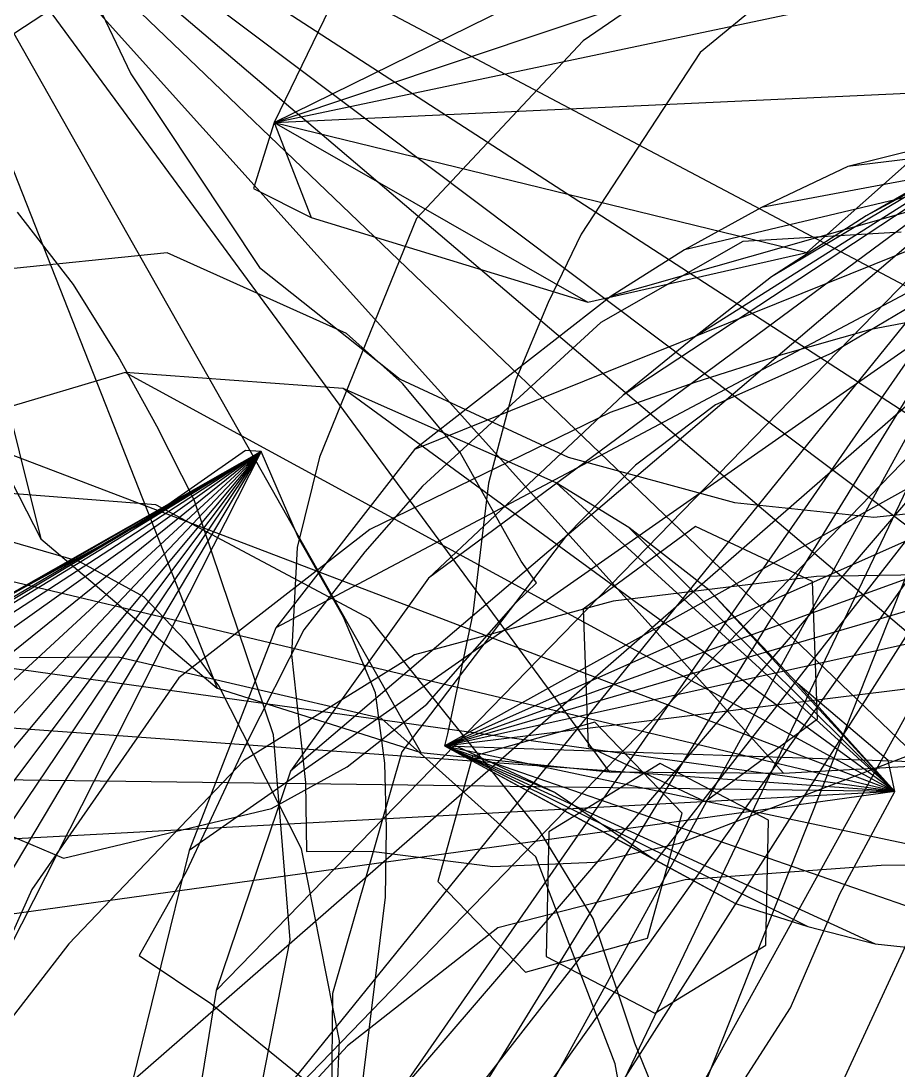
# Model space of a CAD drawing. Extents: x -23.2 to 18.8, y -18.4 to 11.3.
# Drawn here: x -4.2859 to -4.242, y -0.669 to -0.6165 of the extents above; entities that cross this region are included whole.
import ezdxf

# ---------------------------------------------------------------- set-up
doc = ezdxf.new("R2010")
doc.units = 0
doc.layers.add('FURNISHINGELEMENT', color=8, linetype='Continuous')

msp = doc.modelspace()

# ---------------------------------------------------------------- linework, layer by layer
at = {"layer": 'FURNISHINGELEMENT'}
for p, q in [((-4.273257, -0.62162, 3.967186), (-4.229777, -0.600184, 3.931523)), ((-4.295187, -0.601482, 4.443331), (-4.219247, -0.641643, 4.350145)), ((-4.295187, -0.601482, 4.443331), (-4.224517, -0.647224, 4.353669)), ((-4.295187, -0.601482, 4.443331), (-4.229547, -0.65083, 4.357976)), ((-4.295187, -0.601482, 4.443331), (-4.234807, -0.652871, 4.363183)), ((-4.295187, -0.601482, 4.443331), (-4.240667, -0.653759, 4.369305)), ((-4.295187, -0.601482, 4.443331), (-4.247767, -0.654146, 4.376538)), ((-4.295187, -0.601482, 4.443331), (-4.256487, -0.65408, 4.385365)), ((-4.295187, -0.601482, 4.443331), (-4.265907, -0.653111, 4.394829)), ((-4.295187, -0.601482, 4.443331), (-4.276107, -0.649896, 4.405283)), ((-4.295187, -0.601482, 4.443331), (-4.284917, -0.642436, 4.416771)), ((-4.286247, -0.606929, 4.375803), (-4.280417, -0.619189, 4.369565)), ((-4.273257, -0.62162, 3.967186), (-4.229587, -0.606993, 3.934469)), ((-4.266537, -0.607764, 3.958512), (-4.273257, -0.62162, 3.967186)), ((-4.266537, -0.607764, 3.958512), (-4.273257, -0.62162, 3.967186)), ((-4.266537, -0.607764, 3.958512), (-4.273257, -0.62162, 3.967186)), ((-4.266537, -0.607764, 3.958512), (-4.273257, -0.62162, 3.967186)), ((-4.266537, -0.607764, 3.958512), (-4.273257, -0.62162, 3.967186)), ((-4.266537, -0.607764, 3.958512), (-4.273257, -0.62162, 3.967186)), ((-4.266537, -0.607764, 3.958512), (-4.273257, -0.62162, 3.967186)), ((-4.266537, -0.607764, 3.958512), (-4.273257, -0.62162, 3.967186)), ((-4.248747, -0.611323, 4.029283), (-4.257797, -0.617534, 4.03555)), ((-4.244227, -0.611785, 3.97659), (-4.251947, -0.618112, 3.987302)), ((-4.244227, -0.611785, 3.97659), (-4.251947, -0.618112, 3.987302)), ((-4.244227, -0.611785, 3.97659), (-4.251947, -0.618112, 3.987302)), ((-4.244227, -0.611785, 3.97659), (-4.251947, -0.618112, 3.987302)), ((-4.244227, -0.611785, 3.97659), (-4.251947, -0.618112, 3.987302)), ((-4.244227, -0.611785, 3.97659), (-4.251947, -0.618112, 3.987302)), ((-4.244227, -0.611785, 3.97659), (-4.251947, -0.618112, 3.987302)), ((-4.244227, -0.611785, 3.97659), (-4.251947, -0.618112, 3.987302)), ((-4.244227, -0.611785, 3.97659), (-4.251947, -0.618112, 3.987302)), ((-4.244227, -0.611785, 3.97659), (-4.251947, -0.618112, 3.987302)), ((-4.244227, -0.611785, 3.97659), (-4.251947, -0.618112, 3.987302)), ((-4.244227, -0.611785, 3.97659), (-4.251947, -0.618112, 3.987302)), ((-4.244227, -0.611785, 3.97659), (-4.251947, -0.618112, 3.987302)), ((-4.244227, -0.611785, 3.97659), (-4.251947, -0.618112, 3.987302)), ((-4.244227, -0.611785, 3.97659), (-4.251947, -0.618112, 3.987302)), ((-4.273257, -0.62162, 3.967186), (-4.232077, -0.612945, 3.938831)), ((-4.264737, -0.652788, 4.016304), (-4.195267, -0.614183, 3.93181)), ((-4.287377, -0.617887, 3.741934), (-4.282317, -0.614568, 3.745378)), ((-4.257797, -0.617534, 4.03555), (-4.266127, -0.626413, 4.043309)), ((-4.251947, -0.618112, 3.987302), (-4.257887, -0.627206, 3.998801)), ((-4.251947, -0.618112, 3.987302), (-4.257887, -0.627206, 3.998801)), ((-4.251947, -0.618112, 3.987302), (-4.257887, -0.627206, 3.998801)), ((-4.251947, -0.618112, 3.987302), (-4.257887, -0.627206, 3.998801)), ((-4.251947, -0.618112, 3.987302), (-4.257887, -0.627206, 3.998801)), ((-4.251947, -0.618112, 3.987302), (-4.257887, -0.627206, 3.998801)), ((-4.251947, -0.618112, 3.987302), (-4.257887, -0.627206, 3.998801)), ((-4.251947, -0.618112, 3.987302), (-4.257887, -0.627206, 3.998801)), ((-4.251947, -0.618112, 3.987302), (-4.257887, -0.627206, 3.998801)), ((-4.251947, -0.618112, 3.987302), (-4.257887, -0.627206, 3.998801)), ((-4.251947, -0.618112, 3.987302), (-4.257887, -0.627206, 3.998801)), ((-4.251947, -0.618112, 3.987302), (-4.257887, -0.627206, 3.998801)), ((-4.251947, -0.618112, 3.987302), (-4.257887, -0.627206, 3.998801)), ((-4.251947, -0.618112, 3.987302), (-4.257887, -0.627206, 3.998801)), ((-4.251947, -0.618112, 3.987302), (-4.257887, -0.627206, 3.998801)), ((-4.280417, -0.619189, 4.369565), (-4.273987, -0.628867, 4.357915)), ((-4.231807, -0.619456, 4.155699), (-4.278387, -0.686496, 4.110243)), ((-4.231807, -0.619456, 4.155699), (-4.278027, -0.676564, 4.119225)), ((-4.231807, -0.619456, 4.155699), (-4.277727, -0.694074, 4.103198)), ((-4.231807, -0.619456, 4.155699), (-4.276157, -0.665026, 4.129771)), ((-4.231807, -0.619456, 4.155699), (-4.275927, -0.699837, 4.097823)), ((-4.231807, -0.619456, 4.155699), (-4.272667, -0.704795, 4.093536)), ((-4.231807, -0.619456, 4.155699), (-4.272427, -0.654047, 4.139585)), ((-4.231807, -0.619456, 4.155699), (-4.267497, -0.709507, 4.090198)), ((-4.231807, -0.619456, 4.155699), (-4.265527, -0.644404, 4.147668)), ((-4.231807, -0.619456, 4.155699), (-4.255797, -0.635247, 4.154224)), ((-4.231807, -0.619456, 4.155699), (-4.252227, -0.632354, 4.155998)), ((-4.231807, -0.619456, 4.155699), (-4.248377, -0.629326, 4.157338)), ((-4.231807, -0.619456, 4.155699), (-4.243637, -0.626283, 4.157762)), ((-4.273257, -0.62162, 3.967186), (-4.237417, -0.619963, 3.945062)), ((-4.246597, -0.628121, 3.953689), (-4.237417, -0.619963, 3.945062)), ((-4.246597, -0.628121, 3.953689), (-4.237417, -0.619963, 3.945062)), ((-4.246597, -0.628121, 3.953689), (-4.237417, -0.619963, 3.945062)), ((-4.246597, -0.628121, 3.953689), (-4.237417, -0.619963, 3.945062)), ((-4.225177, -0.621429, 4.234765), (-4.283697, -0.696317, 4.170418)), ((-4.225177, -0.621429, 4.234765), (-4.283357, -0.689153, 4.175478)), ((-4.225177, -0.621429, 4.234765), (-4.282867, -0.702553, 4.166207)), ((-4.225177, -0.621429, 4.234765), (-4.282257, -0.680358, 4.181504)), ((-4.225177, -0.621429, 4.234765), (-4.280687, -0.708586, 4.162607)), ((-4.225177, -0.621429, 4.234765), (-4.280337, -0.669552, 4.188812)), ((-4.225177, -0.621429, 4.234765), (-4.277497, -0.658022, 4.197022)), ((-4.225177, -0.621429, 4.234765), (-4.276827, -0.714965, 4.159559)), ((-4.273257, -0.62162, 3.967186), (-4.274277, -0.624908, 3.968816)), ((-4.273257, -0.62162, 3.967186), (-4.246597, -0.628121, 3.953689)), ((-4.273257, -0.62162, 3.967186), (-4.257567, -0.630607, 3.96175)), ((-4.273257, -0.62162, 3.967186), (-4.271397, -0.626361, 3.967859)), ((-4.225177, -0.621429, 4.234765), (-4.273167, -0.646884, 4.206143)), ((-4.225177, -0.621429, 4.234765), (-4.266227, -0.63797, 4.216383)), ((-4.264737, -0.652788, 4.016304), (-4.194337, -0.621519, 3.935761)), ((-4.225177, -0.621429, 4.234765), (-4.256397, -0.6303, 4.2249)), ((-4.225177, -0.621429, 4.234765), (-4.252727, -0.627989, 4.227541)), ((-4.225177, -0.621429, 4.234765), (-4.248877, -0.62587, 4.230061)), ((-4.225177, -0.621429, 4.234765), (-4.244557, -0.623814, 4.232062)), ((-4.239017, -0.622432, 4.233624), (-4.244557, -0.623814, 4.232062)), ((-4.239017, -0.622432, 4.233624), (-4.244557, -0.623814, 4.232062)), ((-4.239017, -0.622432, 4.233624), (-4.244557, -0.623814, 4.232062)), ((-4.237757, -0.623122, 4.157213), (-4.243637, -0.626283, 4.157762)), ((-4.237757, -0.623122, 4.157213), (-4.243637, -0.626283, 4.157762)), ((-4.244557, -0.623814, 4.232062), (-4.248877, -0.62587, 4.230061)), ((-4.244557, -0.623814, 4.232062), (-4.248877, -0.62587, 4.230061)), ((-4.244557, -0.623814, 4.232062), (-4.248877, -0.62587, 4.230061)), ((-4.244557, -0.623814, 4.232062), (-4.248877, -0.62587, 4.230061)), ((-4.274277, -0.624908, 3.968816), (-4.271397, -0.626361, 3.967859)), ((-4.283287, -0.629723, 4.350133), (-4.286087, -0.626094, 4.352282)), ((-4.248877, -0.62587, 4.230061), (-4.252727, -0.627989, 4.227541)), ((-4.248877, -0.62587, 4.230061), (-4.252727, -0.627989, 4.227541)), ((-4.248877, -0.62587, 4.230061), (-4.252727, -0.627989, 4.227541)), ((-4.248877, -0.62587, 4.230061), (-4.252727, -0.627989, 4.227541)), ((-4.248877, -0.62587, 4.230061), (-4.252727, -0.627989, 4.227541)), ((-4.243637, -0.626283, 4.157762), (-4.248377, -0.629326, 4.157338)), ((-4.243637, -0.626283, 4.157762), (-4.248377, -0.629326, 4.157338)), ((-4.243637, -0.626283, 4.157762), (-4.248377, -0.629326, 4.157338)), ((-4.271397, -0.626361, 3.967859), (-4.257567, -0.630607, 3.96175)), ((-4.271397, -0.626361, 3.967859), (-4.257567, -0.630607, 3.96175)), ((-4.266127, -0.626413, 4.043309), (-4.270987, -0.638351, 4.051938)), ((-4.257887, -0.627206, 3.998801), (-4.259547, -0.630622, 4.002671)), ((-4.257887, -0.627206, 3.998801), (-4.259547, -0.630622, 4.002671)), ((-4.257887, -0.627206, 3.998801), (-4.259547, -0.630622, 4.002671)), ((-4.257887, -0.627206, 3.998801), (-4.259547, -0.630622, 4.002671)), ((-4.257887, -0.627206, 3.998801), (-4.259547, -0.630622, 4.002671)), ((-4.257887, -0.627206, 3.998801), (-4.259547, -0.630622, 4.002671)), ((-4.257887, -0.627206, 3.998801), (-4.259547, -0.630622, 4.002671)), ((-4.257887, -0.627206, 3.998801), (-4.259547, -0.630622, 4.002671)), ((-4.257887, -0.627206, 3.998801), (-4.259547, -0.630622, 4.002671)), ((-4.257887, -0.627206, 3.998801), (-4.259547, -0.630622, 4.002671)), ((-4.257887, -0.627206, 3.998801), (-4.259547, -0.630622, 4.002671)), ((-4.257887, -0.627206, 3.998801), (-4.259547, -0.630622, 4.002671)), ((-4.257887, -0.627206, 3.998801), (-4.259547, -0.630622, 4.002671)), ((-4.257887, -0.627206, 3.998801), (-4.259547, -0.630622, 4.002671)), ((-4.257887, -0.627206, 3.998801), (-4.259547, -0.630622, 4.002671)), ((-4.241877, -0.627104, 3.91386), (-4.249807, -0.627561, 3.925265)), ((-4.264737, -0.652788, 4.016304), (-4.194977, -0.627574, 3.940708)), ((-4.249807, -0.627561, 3.925265), (-4.256917, -0.631616, 3.937083)), ((-4.278597, -0.628141, 3.947939), (-4.288347, -0.629134, 3.939552)), ((-4.269627, -0.632165, 3.957442), (-4.278597, -0.628141, 3.947939)), ((-4.257567, -0.630607, 3.96175), (-4.246597, -0.628121, 3.953689)), ((-4.257567, -0.630607, 3.96175), (-4.246597, -0.628121, 3.953689)), ((-4.257567, -0.630607, 3.96175), (-4.246597, -0.628121, 3.953689)), ((-4.252727, -0.627989, 4.227541), (-4.256397, -0.6303, 4.2249)), ((-4.252727, -0.627989, 4.227541), (-4.256397, -0.6303, 4.2249)), ((-4.252727, -0.627989, 4.227541), (-4.256397, -0.6303, 4.2249)), ((-4.252727, -0.627989, 4.227541), (-4.256397, -0.6303, 4.2249)), ((-4.252727, -0.627989, 4.227541), (-4.256397, -0.6303, 4.2249)), ((-4.252727, -0.627989, 4.227541), (-4.256397, -0.6303, 4.2249)), ((-4.273987, -0.628867, 4.357915), (-4.266947, -0.634443, 4.346296)), ((-4.248377, -0.629326, 4.157338), (-4.252227, -0.632354, 4.155998)), ((-4.248377, -0.629326, 4.157338), (-4.252227, -0.632354, 4.155998)), ((-4.248377, -0.629326, 4.157338), (-4.252227, -0.632354, 4.155998)), ((-4.248377, -0.629326, 4.157338), (-4.252227, -0.632354, 4.155998)), ((-4.281047, -0.633306, 4.347994), (-4.283287, -0.629723, 4.350133)), ((-4.256397, -0.6303, 4.2249), (-4.266227, -0.63797, 4.216383)), ((-4.256397, -0.6303, 4.2249), (-4.266227, -0.63797, 4.216383)), ((-4.256397, -0.6303, 4.2249), (-4.266227, -0.63797, 4.216383)), ((-4.256397, -0.6303, 4.2249), (-4.266227, -0.63797, 4.216383)), ((-4.256397, -0.6303, 4.2249), (-4.266227, -0.63797, 4.216383)), ((-4.256397, -0.6303, 4.2249), (-4.266227, -0.63797, 4.216383)), ((-4.256397, -0.6303, 4.2249), (-4.266227, -0.63797, 4.216383)), ((-4.240127, -0.630058, 4.065212), (-4.245357, -0.633146, 4.065043)), ((-4.259547, -0.630622, 4.002671), (-4.261157, -0.634481, 4.006388)), ((-4.259547, -0.630622, 4.002671), (-4.261157, -0.634481, 4.006388)), ((-4.259547, -0.630622, 4.002671), (-4.261157, -0.634481, 4.006388)), ((-4.259547, -0.630622, 4.002671), (-4.261157, -0.634481, 4.006388)), ((-4.259547, -0.630622, 4.002671), (-4.261157, -0.634481, 4.006388)), ((-4.259547, -0.630622, 4.002671), (-4.261157, -0.634481, 4.006388)), ((-4.259547, -0.630622, 4.002671), (-4.261157, -0.634481, 4.006388)), ((-4.259547, -0.630622, 4.002671), (-4.261157, -0.634481, 4.006388)), ((-4.259547, -0.630622, 4.002671), (-4.261157, -0.634481, 4.006388)), ((-4.259547, -0.630622, 4.002671), (-4.261157, -0.634481, 4.006388)), ((-4.259547, -0.630622, 4.002671), (-4.261157, -0.634481, 4.006388)), ((-4.259547, -0.630622, 4.002671), (-4.261157, -0.634481, 4.006388)), ((-4.259547, -0.630622, 4.002671), (-4.261157, -0.634481, 4.006388)), ((-4.259547, -0.630622, 4.002671), (-4.261157, -0.634481, 4.006388)), ((-4.259547, -0.630622, 4.002671), (-4.261157, -0.634481, 4.006388)), ((-4.238407, -0.631009, 4.296081), (-4.243407, -0.631961, 4.295918)), ((-4.256917, -0.631616, 3.937083), (-4.265827, -0.639805, 3.946371)), ((-4.243407, -0.631961, 4.295918), (-4.247927, -0.633249, 4.295228)), ((-4.290167, -0.632234, 4.427258), (-4.284917, -0.642436, 4.416771)), ((-4.290167, -0.632234, 4.427258), (-4.284917, -0.642436, 4.416771)), ((-4.290167, -0.632234, 4.427258), (-4.284917, -0.642436, 4.416771)), ((-4.290167, -0.632234, 4.427258), (-4.284917, -0.642436, 4.416771)), ((-4.290167, -0.632234, 4.427258), (-4.284917, -0.642436, 4.416771)), ((-4.290167, -0.632234, 4.427258), (-4.284917, -0.642436, 4.416771)), ((-4.290167, -0.632234, 4.427258), (-4.284917, -0.642436, 4.416771)), ((-4.266827, -0.634665, 3.960402), (-4.269627, -0.632165, 3.957442)), ((-4.252227, -0.632354, 4.155998), (-4.255797, -0.635247, 4.154224)), ((-4.252227, -0.632354, 4.155998), (-4.255797, -0.635247, 4.154224)), ((-4.252227, -0.632354, 4.155998), (-4.255797, -0.635247, 4.154224)), ((-4.252227, -0.632354, 4.155998), (-4.255797, -0.635247, 4.154224)), ((-4.252227, -0.632354, 4.155998), (-4.255797, -0.635247, 4.154224)), ((-4.264737, -0.652788, 4.016304), (-4.197327, -0.633125, 3.946715)), ((-4.245357, -0.633146, 4.065043), (-4.251177, -0.63574, 4.063926)), ((-4.279127, -0.6368, 4.345741), (-4.281047, -0.633306, 4.347994)), ((-4.247927, -0.633249, 4.295228), (-4.252207, -0.634617, 4.29411)), ((-4.280707, -0.63412, 4.121965), (-4.289987, -0.636871, 4.113116)), ((-4.280707, -0.63412, 4.121965), (-4.289987, -0.636871, 4.113116)), ((-4.280707, -0.63412, 4.121965), (-4.289987, -0.636871, 4.113116)), ((-4.280707, -0.63412, 4.121965), (-4.289987, -0.636871, 4.113116)), ((-4.280707, -0.63412, 4.121965), (-4.289987, -0.636871, 4.113116)), ((-4.280707, -0.63412, 4.121965), (-4.289987, -0.636871, 4.113116)), ((-4.280707, -0.63412, 4.121965), (-4.289987, -0.636871, 4.113116)), ((-4.242207, -0.655071, 4.14736), (-4.280707, -0.63412, 4.121965)), ((-4.269807, -0.634918, 4.131929), (-4.280707, -0.63412, 4.121965)), ((-4.269807, -0.634918, 4.131929), (-4.280707, -0.63412, 4.121965)), ((-4.269807, -0.634918, 4.131929), (-4.280707, -0.63412, 4.121965)), ((-4.269807, -0.634918, 4.131929), (-4.280707, -0.63412, 4.121965)), ((-4.269807, -0.634918, 4.131929), (-4.280707, -0.63412, 4.121965)), ((-4.269807, -0.634918, 4.131929), (-4.280707, -0.63412, 4.121965)), ((-4.266947, -0.634443, 4.346296), (-4.258547, -0.638358, 4.334275)), ((-4.263947, -0.638123, 3.963163), (-4.266827, -0.634665, 3.960402)), ((-4.261157, -0.634481, 4.006388), (-4.262527, -0.639642, 4.010091)), ((-4.261157, -0.634481, 4.006388), (-4.262527, -0.639642, 4.010091)), ((-4.261157, -0.634481, 4.006388), (-4.262527, -0.639642, 4.010091)), ((-4.261157, -0.634481, 4.006388), (-4.262527, -0.639642, 4.010091)), ((-4.261157, -0.634481, 4.006388), (-4.262527, -0.639642, 4.010091)), ((-4.261157, -0.634481, 4.006388), (-4.262527, -0.639642, 4.010091)), ((-4.261157, -0.634481, 4.006388), (-4.262527, -0.639642, 4.010091)), ((-4.261157, -0.634481, 4.006388), (-4.262527, -0.639642, 4.010091)), ((-4.261157, -0.634481, 4.006388), (-4.262527, -0.639642, 4.010091)), ((-4.261157, -0.634481, 4.006388), (-4.262527, -0.639642, 4.010091)), ((-4.261157, -0.634481, 4.006388), (-4.262527, -0.639642, 4.010091)), ((-4.261157, -0.634481, 4.006388), (-4.262527, -0.639642, 4.010091)), ((-4.261157, -0.634481, 4.006388), (-4.262527, -0.639642, 4.010091)), ((-4.261157, -0.634481, 4.006388), (-4.262527, -0.639642, 4.010091)), ((-4.261157, -0.634481, 4.006388), (-4.262527, -0.639642, 4.010091)), ((-4.252207, -0.634617, 4.29411), (-4.256437, -0.636119, 4.292914)), ((-4.242207, -0.655071, 4.14736), (-4.269807, -0.634918, 4.131929)), ((-4.259137, -0.639629, 4.141061), (-4.269807, -0.634918, 4.131929)), ((-4.259137, -0.639629, 4.141061), (-4.269807, -0.634918, 4.131929)), ((-4.259137, -0.639629, 4.141061), (-4.269807, -0.634918, 4.131929)), ((-4.259137, -0.639629, 4.141061), (-4.269807, -0.634918, 4.131929)), ((-4.259137, -0.639629, 4.141061), (-4.269807, -0.634918, 4.131929)), ((-4.255797, -0.635247, 4.154224), (-4.265527, -0.644404, 4.147668)), ((-4.255797, -0.635247, 4.154224), (-4.265527, -0.644404, 4.147668)), ((-4.255797, -0.635247, 4.154224), (-4.265527, -0.644404, 4.147668)), ((-4.255797, -0.635247, 4.154224), (-4.265527, -0.644404, 4.147668)), ((-4.255797, -0.635247, 4.154224), (-4.265527, -0.644404, 4.147668)), ((-4.255797, -0.635247, 4.154224), (-4.265527, -0.644404, 4.147668)), ((-4.251177, -0.63574, 4.063926), (-4.255177, -0.638745, 4.062434)), ((-4.256437, -0.636119, 4.292914), (-4.268457, -0.641975, 4.287827)), ((-4.277247, -0.640476, 4.343314), (-4.279127, -0.6368, 4.345741)), ((-4.242207, -0.655071, 4.14736), (-4.289987, -0.636871, 4.113116)), ((-4.273907, -0.638064, 4.430121), (-4.333137, -0.708906, 4.368863)), ((-4.273907, -0.638064, 4.430121), (-4.332487, -0.700001, 4.378461)), ((-4.273907, -0.638064, 4.430121), (-4.332437, -0.715966, 4.361192)), ((-4.273907, -0.638064, 4.430121), (-4.330417, -0.690233, 4.389778)), ((-4.273907, -0.638064, 4.430121), (-4.330157, -0.721448, 4.354759)), ((-4.273907, -0.638064, 4.430121), (-4.327137, -0.681076, 4.401394)), ((-4.273907, -0.638064, 4.430121), (-4.326157, -0.725729, 4.349577)), ((-4.273907, -0.638064, 4.430121), (-4.322087, -0.672319, 4.412863)), ((-4.273907, -0.638064, 4.430121), (-4.320187, -0.729281, 4.345597)), ((-4.273907, -0.638064, 4.430121), (-4.313907, -0.664034, 4.42249)), ((-4.273907, -0.638064, 4.430121), (-4.303427, -0.656133, 4.42958)), ((-4.273907, -0.638064, 4.430121), (-4.299537, -0.65336, 4.431598)), ((-4.273907, -0.638064, 4.430121), (-4.295477, -0.650752, 4.43334)), ((-4.273907, -0.638064, 4.430121), (-4.291157, -0.647884, 4.434424)), ((-4.273907, -0.638064, 4.430121), (-4.285787, -0.64488, 4.434138)), ((-4.274687, -0.638015, 4.430925), (-4.279957, -0.641698, 4.432848)), ((-4.273907, -0.638064, 4.430121), (-4.279957, -0.641698, 4.432848)), ((-4.273907, -0.638064, 4.430121), (-4.274687, -0.638015, 4.430925)), ((-4.272037, -0.642391, 4.425416), (-4.273907, -0.638064, 4.430121)), ((-4.272037, -0.642391, 4.425416), (-4.273907, -0.638064, 4.430121)), ((-4.272037, -0.642391, 4.425416), (-4.273907, -0.638064, 4.430121)), ((-4.272037, -0.642391, 4.425416), (-4.273907, -0.638064, 4.430121)), ((-4.272037, -0.642391, 4.425416), (-4.273907, -0.638064, 4.430121)), ((-4.272037, -0.642391, 4.425416), (-4.273907, -0.638064, 4.430121)), ((-4.272037, -0.642391, 4.425416), (-4.273907, -0.638064, 4.430121)), ((-4.272037, -0.642391, 4.425416), (-4.273907, -0.638064, 4.430121)), ((-4.272037, -0.642391, 4.425416), (-4.273907, -0.638064, 4.430121)), ((-4.272037, -0.642391, 4.425416), (-4.273907, -0.638064, 4.430121)), ((-4.272037, -0.642391, 4.425416), (-4.273907, -0.638064, 4.430121)), ((-4.272037, -0.642391, 4.425416), (-4.273907, -0.638064, 4.430121)), ((-4.272037, -0.642391, 4.425416), (-4.273907, -0.638064, 4.430121)), ((-4.272037, -0.642391, 4.425416), (-4.273907, -0.638064, 4.430121)), ((-4.272037, -0.642391, 4.425416), (-4.273907, -0.638064, 4.430121)), ((-4.272037, -0.642391, 4.425416), (-4.273907, -0.638064, 4.430121)), ((-4.272037, -0.642391, 4.425416), (-4.273907, -0.638064, 4.430121)), ((-4.266227, -0.63797, 4.216383), (-4.273167, -0.646884, 4.206143)), ((-4.266227, -0.63797, 4.216383), (-4.273167, -0.646884, 4.206143)), ((-4.266227, -0.63797, 4.216383), (-4.273167, -0.646884, 4.206143)), ((-4.266227, -0.63797, 4.216383), (-4.273167, -0.646884, 4.206143)), ((-4.266227, -0.63797, 4.216383), (-4.273167, -0.646884, 4.206143)), ((-4.266227, -0.63797, 4.216383), (-4.273167, -0.646884, 4.206143)), ((-4.266227, -0.63797, 4.216383), (-4.273167, -0.646884, 4.206143)), ((-4.266227, -0.63797, 4.216383), (-4.273167, -0.646884, 4.206143)), ((-4.270987, -0.638351, 4.051938), (-4.272107, -0.64287, 4.054808)), ((-4.260887, -0.643551, 3.965462), (-4.263947, -0.638123, 3.963163)), ((-4.258547, -0.638358, 4.334275), (-4.250227, -0.640624, 4.32309)), ((-4.264737, -0.652788, 4.016304), (-4.201097, -0.638741, 3.953184)), ((-4.255177, -0.638745, 4.062434), (-4.258627, -0.642271, 4.060531)), ((-4.279177, -0.640728, 4.035813), (-4.290957, -0.63982, 4.027144)), ((-4.265827, -0.639805, 3.946371), (-4.268707, -0.643076, 3.949138)), ((-4.262527, -0.639642, 4.010091), (-4.263317, -0.646165, 4.01349)), ((-4.262527, -0.639642, 4.010091), (-4.263317, -0.646165, 4.01349)), ((-4.262527, -0.639642, 4.010091), (-4.263317, -0.646165, 4.01349)), ((-4.262527, -0.639642, 4.010091), (-4.263317, -0.646165, 4.01349)), ((-4.262527, -0.639642, 4.010091), (-4.263317, -0.646165, 4.01349)), ((-4.262527, -0.639642, 4.010091), (-4.263317, -0.646165, 4.01349)), ((-4.262527, -0.639642, 4.010091), (-4.263317, -0.646165, 4.01349)), ((-4.262527, -0.639642, 4.010091), (-4.263317, -0.646165, 4.01349)), ((-4.262527, -0.639642, 4.010091), (-4.263317, -0.646165, 4.01349)), ((-4.262527, -0.639642, 4.010091), (-4.263317, -0.646165, 4.01349)), ((-4.262527, -0.639642, 4.010091), (-4.263317, -0.646165, 4.01349)), ((-4.262527, -0.639642, 4.010091), (-4.263317, -0.646165, 4.01349)), ((-4.262527, -0.639642, 4.010091), (-4.263317, -0.646165, 4.01349)), ((-4.262527, -0.639642, 4.010091), (-4.263317, -0.646165, 4.01349)), ((-4.262527, -0.639642, 4.010091), (-4.263317, -0.646165, 4.01349)), ((-4.242207, -0.655071, 4.14736), (-4.259137, -0.639629, 4.141061)), ((-4.255507, -0.641862, 4.143903), (-4.259137, -0.639629, 4.141061)), ((-4.255507, -0.641862, 4.143903), (-4.259137, -0.639629, 4.141061)), ((-4.255507, -0.641862, 4.143903), (-4.259137, -0.639629, 4.141061)), ((-4.255507, -0.641862, 4.143903), (-4.259137, -0.639629, 4.141061)), ((-4.273287, -0.652241, 4.336281), (-4.277247, -0.640476, 4.343314)), ((-4.268457, -0.646431, 4.043108), (-4.279177, -0.640728, 4.035813)), ((-4.250227, -0.640624, 4.32309), (-4.243257, -0.641355, 4.313507)), ((-4.243257, -0.641355, 4.313507), (-4.237637, -0.640757, 4.305666)), ((-4.242207, -0.655071, 4.14736), (-4.299337, -0.641493, 4.104436)), ((-4.279957, -0.641698, 4.432848), (-4.285787, -0.64488, 4.434138)), ((-4.279957, -0.641698, 4.432848), (-4.285787, -0.64488, 4.434138)), ((-4.268457, -0.641975, 4.287827), (-4.278027, -0.649388, 4.279056)), ((-4.252167, -0.641811, 3.750949), (-4.257787, -0.645943, 3.74954)), ((-4.242207, -0.655071, 4.14736), (-4.255507, -0.641862, 4.143903)), ((-4.251507, -0.644987, 4.146038), (-4.255507, -0.641862, 4.143903)), ((-4.251507, -0.644987, 4.146038), (-4.255507, -0.641862, 4.143903)), ((-4.251507, -0.644987, 4.146038), (-4.255507, -0.641862, 4.143903)), ((-4.246317, -0.644561, 3.74954), (-4.252167, -0.641811, 3.750949)), ((-4.283007, -0.643574, 3.996529), (-4.287277, -0.642324, 4.002175)), ((-4.284917, -0.642436, 4.416771), (-4.276107, -0.649896, 4.405283)), ((-4.284917, -0.642436, 4.416771), (-4.276107, -0.649896, 4.405283)), ((-4.284917, -0.642436, 4.416771), (-4.276107, -0.649896, 4.405283)), ((-4.284917, -0.642436, 4.416771), (-4.276107, -0.649896, 4.405283)), ((-4.284917, -0.642436, 4.416771), (-4.276107, -0.649896, 4.405283)), ((-4.284917, -0.642436, 4.416771), (-4.276107, -0.649896, 4.405283)), ((-4.284917, -0.642436, 4.416771), (-4.276107, -0.649896, 4.405283)), ((-4.284917, -0.642436, 4.416771), (-4.276107, -0.649896, 4.405283)), ((-4.269787, -0.646354, 4.419673), (-4.272037, -0.642391, 4.425416)), ((-4.269787, -0.646354, 4.419673), (-4.272037, -0.642391, 4.425416)), ((-4.269787, -0.646354, 4.419673), (-4.272037, -0.642391, 4.425416)), ((-4.269787, -0.646354, 4.419673), (-4.272037, -0.642391, 4.425416)), ((-4.269787, -0.646354, 4.419673), (-4.272037, -0.642391, 4.425416)), ((-4.269787, -0.646354, 4.419673), (-4.272037, -0.642391, 4.425416)), ((-4.269787, -0.646354, 4.419673), (-4.272037, -0.642391, 4.425416)), ((-4.269787, -0.646354, 4.419673), (-4.272037, -0.642391, 4.425416)), ((-4.269787, -0.646354, 4.419673), (-4.272037, -0.642391, 4.425416)), ((-4.269787, -0.646354, 4.419673), (-4.272037, -0.642391, 4.425416)), ((-4.269787, -0.646354, 4.419673), (-4.272037, -0.642391, 4.425416)), ((-4.269787, -0.646354, 4.419673), (-4.272037, -0.642391, 4.425416)), ((-4.269787, -0.646354, 4.419673), (-4.272037, -0.642391, 4.425416)), ((-4.269787, -0.646354, 4.419673), (-4.272037, -0.642391, 4.425416)), ((-4.269787, -0.646354, 4.419673), (-4.272037, -0.642391, 4.425416)), ((-4.269787, -0.646354, 4.419673), (-4.272037, -0.642391, 4.425416)), ((-4.269787, -0.646354, 4.419673), (-4.272037, -0.642391, 4.425416)), ((-4.258627, -0.642271, 4.060531), (-4.266867, -0.653077, 4.05383)), ((-4.272107, -0.64287, 4.054808), (-4.272377, -0.648219, 4.057699)), ((-4.268707, -0.643076, 3.949138), (-4.271767, -0.646985, 3.95128)), ((-4.279767, -0.645328, 3.991343), (-4.283007, -0.643574, 3.996529)), ((-4.260127, -0.644641, 3.965929), (-4.260887, -0.643551, 3.965462)), ((-4.237967, -0.644189, 4.418354), (-4.246117, -0.644323, 4.426079)), ((-4.265527, -0.644404, 4.147668), (-4.272427, -0.654047, 4.139585)), ((-4.265527, -0.644404, 4.147668), (-4.272427, -0.654047, 4.139585)), ((-4.265527, -0.644404, 4.147668), (-4.272427, -0.654047, 4.139585)), ((-4.265527, -0.644404, 4.147668), (-4.272427, -0.654047, 4.139585)), ((-4.265527, -0.644404, 4.147668), (-4.272427, -0.654047, 4.139585)), ((-4.265527, -0.644404, 4.147668), (-4.272427, -0.654047, 4.139585)), ((-4.265527, -0.644404, 4.147668), (-4.272427, -0.654047, 4.139585)), ((-4.261157, -0.645642, 3.965667), (-4.260127, -0.644641, 3.965929)), ((-4.246117, -0.644323, 4.426079), (-4.256297, -0.645546, 4.435567)), ((-4.246077, -0.651442, 3.746723), (-4.246317, -0.644561, 3.74954)), ((-4.285787, -0.64488, 4.434138), (-4.291157, -0.647884, 4.434424)), ((-4.285787, -0.64488, 4.434138), (-4.291157, -0.647884, 4.434424)), ((-4.285787, -0.64488, 4.434138), (-4.291157, -0.647884, 4.434424)), ((-4.242207, -0.655071, 4.14736), (-4.251507, -0.644987, 4.146038)), ((-4.247057, -0.649691, 4.147157), (-4.251507, -0.644987, 4.146038)), ((-4.247057, -0.649691, 4.147157), (-4.251507, -0.644987, 4.146038)), ((-4.277687, -0.647513, 3.986703), (-4.279767, -0.645328, 3.991343)), ((-4.256297, -0.645546, 4.435567), (-4.266227, -0.648236, 4.445478)), ((-4.265607, -0.650709, 3.964383), (-4.261157, -0.645642, 3.965667)), ((-4.264737, -0.652788, 4.016304), (-4.206387, -0.645589, 3.960424)), ((-4.242207, -0.655071, 4.14736), (-4.306887, -0.646062, 4.096871)), ((-4.263317, -0.646165, 4.01349), (-4.264587, -0.652186, 4.016048)), ((-4.263317, -0.646165, 4.01349), (-4.264587, -0.652186, 4.016048)), ((-4.263317, -0.646165, 4.01349), (-4.264587, -0.652186, 4.016048)), ((-4.263317, -0.646165, 4.01349), (-4.264587, -0.652186, 4.016048)), ((-4.263317, -0.646165, 4.01349), (-4.264587, -0.652186, 4.016048)), ((-4.263317, -0.646165, 4.01349), (-4.264587, -0.652186, 4.016048)), ((-4.263317, -0.646165, 4.01349), (-4.264587, -0.652186, 4.016048)), ((-4.263317, -0.646165, 4.01349), (-4.264587, -0.652186, 4.016048)), ((-4.263317, -0.646165, 4.01349), (-4.264587, -0.652186, 4.016048)), ((-4.263317, -0.646165, 4.01349), (-4.264587, -0.652186, 4.016048)), ((-4.263317, -0.646165, 4.01349), (-4.264587, -0.652186, 4.016048)), ((-4.263317, -0.646165, 4.01349), (-4.264587, -0.652186, 4.016048)), ((-4.263317, -0.646165, 4.01349), (-4.264587, -0.652186, 4.016048)), ((-4.263317, -0.646165, 4.01349), (-4.264587, -0.652186, 4.016048)), ((-4.263317, -0.646165, 4.01349), (-4.264587, -0.652186, 4.016048)), ((-4.257787, -0.645943, 3.74954), (-4.257547, -0.652825, 3.746723)), ((-4.268177, -0.65013, 4.41441), (-4.269787, -0.646354, 4.419673)), ((-4.268177, -0.65013, 4.41441), (-4.269787, -0.646354, 4.419673)), ((-4.268177, -0.65013, 4.41441), (-4.269787, -0.646354, 4.419673)), ((-4.268177, -0.65013, 4.41441), (-4.269787, -0.646354, 4.419673)), ((-4.268177, -0.65013, 4.41441), (-4.269787, -0.646354, 4.419673)), ((-4.268177, -0.65013, 4.41441), (-4.269787, -0.646354, 4.419673)), ((-4.268177, -0.65013, 4.41441), (-4.269787, -0.646354, 4.419673)), ((-4.268177, -0.65013, 4.41441), (-4.269787, -0.646354, 4.419673)), ((-4.268177, -0.65013, 4.41441), (-4.269787, -0.646354, 4.419673)), ((-4.268177, -0.65013, 4.41441), (-4.269787, -0.646354, 4.419673)), ((-4.268177, -0.65013, 4.41441), (-4.269787, -0.646354, 4.419673)), ((-4.268177, -0.65013, 4.41441), (-4.269787, -0.646354, 4.419673)), ((-4.268177, -0.65013, 4.41441), (-4.269787, -0.646354, 4.419673)), ((-4.268177, -0.65013, 4.41441), (-4.269787, -0.646354, 4.419673)), ((-4.268177, -0.65013, 4.41441), (-4.269787, -0.646354, 4.419673)), ((-4.268177, -0.65013, 4.41441), (-4.269787, -0.646354, 4.419673)), ((-4.268177, -0.65013, 4.41441), (-4.269787, -0.646354, 4.419673)), ((-4.259977, -0.657017, 4.04783), (-4.268457, -0.646431, 4.043108)), ((-4.273167, -0.646884, 4.206143), (-4.277497, -0.658022, 4.197022)), ((-4.273167, -0.646884, 4.206143), (-4.277497, -0.658022, 4.197022)), ((-4.273167, -0.646884, 4.206143), (-4.277497, -0.658022, 4.197022)), ((-4.273167, -0.646884, 4.206143), (-4.277497, -0.658022, 4.197022)), ((-4.273167, -0.646884, 4.206143), (-4.277497, -0.658022, 4.197022)), ((-4.273167, -0.646884, 4.206143), (-4.277497, -0.658022, 4.197022)), ((-4.273167, -0.646884, 4.206143), (-4.277497, -0.658022, 4.197022)), ((-4.273167, -0.646884, 4.206143), (-4.277497, -0.658022, 4.197022)), ((-4.273167, -0.646884, 4.206143), (-4.277497, -0.658022, 4.197022)), ((-4.271767, -0.646985, 3.95128), (-4.274677, -0.65275, 3.952871)), ((-4.276017, -0.649784, 3.982143), (-4.277687, -0.647513, 3.986703)), ((-4.281057, -0.64835, 3.973226), (-4.285987, -0.64838, 3.97501)), ((-4.267887, -0.651422, 3.965721), (-4.281057, -0.64835, 3.973226)), ((-4.266227, -0.648236, 4.445478), (-4.274787, -0.653534, 4.455383)), ((-4.272377, -0.648219, 4.057699), (-4.271677, -0.654616, 4.060674)), ((-4.278027, -0.649388, 4.279056), (-4.285367, -0.659961, 4.269218)), ((-4.276107, -0.649896, 4.405283), (-4.265907, -0.653111, 4.394829)), ((-4.276107, -0.649896, 4.405283), (-4.265907, -0.653111, 4.394829)), ((-4.276107, -0.649896, 4.405283), (-4.265907, -0.653111, 4.394829)), ((-4.276107, -0.649896, 4.405283), (-4.265907, -0.653111, 4.394829)), ((-4.276107, -0.649896, 4.405283), (-4.265907, -0.653111, 4.394829)), ((-4.276107, -0.649896, 4.405283), (-4.265907, -0.653111, 4.394829)), ((-4.276107, -0.649896, 4.405283), (-4.265907, -0.653111, 4.394829)), ((-4.276107, -0.649896, 4.405283), (-4.265907, -0.653111, 4.394829)), ((-4.276107, -0.649896, 4.405283), (-4.265907, -0.653111, 4.394829)), ((-4.271877, -0.657931, 3.969357), (-4.276017, -0.649784, 3.982143)), ((-4.242207, -0.655071, 4.14736), (-4.247057, -0.649691, 4.147157)), ((-4.242527, -0.653517, 4.147881), (-4.247057, -0.649691, 4.147157)), ((-4.242207, -0.655071, 4.14736), (-4.312527, -0.650037, 4.090702)), ((-4.267717, -0.653645, 4.410071), (-4.268177, -0.65013, 4.41441)), ((-4.267717, -0.653645, 4.410071), (-4.268177, -0.65013, 4.41441)), ((-4.267717, -0.653645, 4.410071), (-4.268177, -0.65013, 4.41441)), ((-4.267717, -0.653645, 4.410071), (-4.268177, -0.65013, 4.41441)), ((-4.267717, -0.653645, 4.410071), (-4.268177, -0.65013, 4.41441)), ((-4.267717, -0.653645, 4.410071), (-4.268177, -0.65013, 4.41441)), ((-4.267717, -0.653645, 4.410071), (-4.268177, -0.65013, 4.41441)), ((-4.267717, -0.653645, 4.410071), (-4.268177, -0.65013, 4.41441)), ((-4.267717, -0.653645, 4.410071), (-4.268177, -0.65013, 4.41441)), ((-4.267717, -0.653645, 4.410071), (-4.268177, -0.65013, 4.41441)), ((-4.267717, -0.653645, 4.410071), (-4.268177, -0.65013, 4.41441)), ((-4.267717, -0.653645, 4.410071), (-4.268177, -0.65013, 4.41441)), ((-4.267717, -0.653645, 4.410071), (-4.268177, -0.65013, 4.41441)), ((-4.267717, -0.653645, 4.410071), (-4.268177, -0.65013, 4.41441)), ((-4.267717, -0.653645, 4.410071), (-4.268177, -0.65013, 4.41441)), ((-4.267717, -0.653645, 4.410071), (-4.268177, -0.65013, 4.41441)), ((-4.267717, -0.653645, 4.410071), (-4.268177, -0.65013, 4.41441)), ((-4.269607, -0.653828, 3.962122), (-4.265607, -0.650709, 3.964383)), ((-4.260167, -0.658341, 3.956847), (-4.267887, -0.651422, 3.965721)), ((-4.251697, -0.655575, 3.745314), (-4.246077, -0.651442, 3.746723)), ((-4.257217, -0.651602, 3.748008), (-4.263327, -0.653311, 3.746375)), ((-4.252837, -0.656143, 3.746375), (-4.257217, -0.651602, 3.748008)), ((-4.272447, -0.662483, 4.328719), (-4.273287, -0.652241, 4.336281)), ((-4.264587, -0.652186, 4.016048), (-4.264737, -0.652788, 4.016304)), ((-4.264587, -0.652186, 4.016048), (-4.264737, -0.652788, 4.016304)), ((-4.264587, -0.652186, 4.016048), (-4.264737, -0.652788, 4.016304)), ((-4.264587, -0.652186, 4.016048), (-4.264737, -0.652788, 4.016304)), ((-4.264587, -0.652186, 4.016048), (-4.264737, -0.652788, 4.016304)), ((-4.264587, -0.652186, 4.016048), (-4.264737, -0.652788, 4.016304)), ((-4.264587, -0.652186, 4.016048), (-4.264737, -0.652788, 4.016304)), ((-4.264587, -0.652186, 4.016048), (-4.264737, -0.652788, 4.016304)), ((-4.264587, -0.652186, 4.016048), (-4.264737, -0.652788, 4.016304)), ((-4.264587, -0.652186, 4.016048), (-4.264737, -0.652788, 4.016304)), ((-4.264587, -0.652186, 4.016048), (-4.264737, -0.652788, 4.016304)), ((-4.264587, -0.652186, 4.016048), (-4.264737, -0.652788, 4.016304)), ((-4.264587, -0.652186, 4.016048), (-4.264737, -0.652788, 4.016304)), ((-4.264587, -0.652186, 4.016048), (-4.264737, -0.652788, 4.016304)), ((-4.264587, -0.652186, 4.016048), (-4.264737, -0.652788, 4.016304)), ((-4.274677, -0.65275, 3.952871), (-4.277637, -0.659045, 3.953812)), ((-4.266867, -0.653077, 4.05383), (-4.270327, -0.665164, 4.044881)), ((-4.265907, -0.653111, 4.394829), (-4.256487, -0.65408, 4.385365)), ((-4.265907, -0.653111, 4.394829), (-4.256487, -0.65408, 4.385365)), ((-4.265907, -0.653111, 4.394829), (-4.256487, -0.65408, 4.385365)), ((-4.265907, -0.653111, 4.394829), (-4.256487, -0.65408, 4.385365)), ((-4.265907, -0.653111, 4.394829), (-4.256487, -0.65408, 4.385365)), ((-4.265907, -0.653111, 4.394829), (-4.256487, -0.65408, 4.385365)), ((-4.265907, -0.653111, 4.394829), (-4.256487, -0.65408, 4.385365)), ((-4.265907, -0.653111, 4.394829), (-4.256487, -0.65408, 4.385365)), ((-4.265907, -0.653111, 4.394829), (-4.256487, -0.65408, 4.385365)), ((-4.265907, -0.653111, 4.394829), (-4.256487, -0.65408, 4.385365)), ((-4.264737, -0.652788, 4.016304), (-4.264327, -0.652708, 4.016079)), ((-4.264737, -0.652788, 4.016304), (-4.214707, -0.654459, 3.969546)), ((-4.264737, -0.652788, 4.016304), (-4.223867, -0.661439, 3.979704)), ((-4.264737, -0.652788, 4.016304), (-4.233137, -0.663725, 3.990059)), ((-4.264737, -0.652788, 4.016304), (-4.243177, -0.662691, 4.000856)), ((-4.264737, -0.652788, 4.016304), (-4.246547, -0.661825, 4.004397)), ((-4.264737, -0.652788, 4.016304), (-4.250177, -0.660674, 4.007771)), ((-4.264737, -0.652788, 4.016304), (-4.254307, -0.658419, 4.010772)), ((-4.264737, -0.652788, 4.016304), (-4.259187, -0.655123, 4.013657)), ((-4.264327, -0.652708, 4.016079), (-4.259187, -0.655123, 4.013657)), ((-4.257547, -0.652825, 3.746723), (-4.251697, -0.655575, 3.745314)), ((-4.274787, -0.653534, 4.455383), (-4.283527, -0.662687, 4.462602)), ((-4.267627, -0.656924, 4.405876), (-4.267717, -0.653645, 4.410071)), ((-4.267627, -0.656924, 4.405876), (-4.267717, -0.653645, 4.410071)), ((-4.267627, -0.656924, 4.405876), (-4.267717, -0.653645, 4.410071)), ((-4.267627, -0.656924, 4.405876), (-4.267717, -0.653645, 4.410071)), ((-4.267627, -0.656924, 4.405876), (-4.267717, -0.653645, 4.410071)), ((-4.267627, -0.656924, 4.405876), (-4.267717, -0.653645, 4.410071)), ((-4.267627, -0.656924, 4.405876), (-4.267717, -0.653645, 4.410071)), ((-4.267627, -0.656924, 4.405876), (-4.267717, -0.653645, 4.410071)), ((-4.267627, -0.656924, 4.405876), (-4.267717, -0.653645, 4.410071)), ((-4.267627, -0.656924, 4.405876), (-4.267717, -0.653645, 4.410071)), ((-4.267627, -0.656924, 4.405876), (-4.267717, -0.653645, 4.410071)), ((-4.267627, -0.656924, 4.405876), (-4.267717, -0.653645, 4.410071)), ((-4.267627, -0.656924, 4.405876), (-4.267717, -0.653645, 4.410071)), ((-4.267627, -0.656924, 4.405876), (-4.267717, -0.653645, 4.410071)), ((-4.267627, -0.656924, 4.405876), (-4.267717, -0.653645, 4.410071)), ((-4.267627, -0.656924, 4.405876), (-4.267717, -0.653645, 4.410071)), ((-4.267627, -0.656924, 4.405876), (-4.267717, -0.653645, 4.410071)), ((-4.263327, -0.653311, 3.746375), (-4.265057, -0.659561, 3.743109)), ((-4.252977, -0.657648, 4.055589), (-4.241427, -0.653226, 4.048507)), ((-4.242207, -0.655071, 4.14736), (-4.242527, -0.653517, 4.147881)), ((-4.242207, -0.655071, 4.14736), (-4.316767, -0.654109, 4.085936)), ((-4.272427, -0.654047, 4.139585), (-4.276157, -0.665026, 4.129771)), ((-4.272427, -0.654047, 4.139585), (-4.276157, -0.665026, 4.129771)), ((-4.272427, -0.654047, 4.139585), (-4.276157, -0.665026, 4.129771)), ((-4.272427, -0.654047, 4.139585), (-4.276157, -0.665026, 4.129771)), ((-4.272427, -0.654047, 4.139585), (-4.276157, -0.665026, 4.129771)), ((-4.272427, -0.654047, 4.139585), (-4.276157, -0.665026, 4.129771)), ((-4.272427, -0.654047, 4.139585), (-4.276157, -0.665026, 4.129771)), ((-4.272427, -0.654047, 4.139585), (-4.276157, -0.665026, 4.129771)), ((-4.273387, -0.655924, 3.959362), (-4.269607, -0.653828, 3.962122)), ((-4.253947, -0.653675, 3.747322), (-4.259517, -0.657084, 3.745492)), ((-4.256487, -0.65408, 4.385365), (-4.247767, -0.654146, 4.376538)), ((-4.256487, -0.65408, 4.385365), (-4.247767, -0.654146, 4.376538)), ((-4.256487, -0.65408, 4.385365), (-4.247767, -0.654146, 4.376538)), ((-4.256487, -0.65408, 4.385365), (-4.247767, -0.654146, 4.376538)), ((-4.256487, -0.65408, 4.385365), (-4.247767, -0.654146, 4.376538)), ((-4.256487, -0.65408, 4.385365), (-4.247767, -0.654146, 4.376538)), ((-4.256487, -0.65408, 4.385365), (-4.247767, -0.654146, 4.376538)), ((-4.256487, -0.65408, 4.385365), (-4.247767, -0.654146, 4.376538)), ((-4.256487, -0.65408, 4.385365), (-4.247767, -0.654146, 4.376538)), ((-4.256487, -0.65408, 4.385365), (-4.247767, -0.654146, 4.376538)), ((-4.256487, -0.65408, 4.385365), (-4.247767, -0.654146, 4.376538)), ((-4.248517, -0.656507, 3.745492), (-4.253947, -0.653675, 3.747322)), ((-4.247767, -0.654146, 4.376538), (-4.240667, -0.653759, 4.369305)), ((-4.247767, -0.654146, 4.376538), (-4.240667, -0.653759, 4.369305)), ((-4.247767, -0.654146, 4.376538), (-4.240667, -0.653759, 4.369305)), ((-4.247767, -0.654146, 4.376538), (-4.240667, -0.653759, 4.369305)), ((-4.247767, -0.654146, 4.376538), (-4.240667, -0.653759, 4.369305)), ((-4.247767, -0.654146, 4.376538), (-4.240667, -0.653759, 4.369305)), ((-4.247767, -0.654146, 4.376538), (-4.240667, -0.653759, 4.369305)), ((-4.247767, -0.654146, 4.376538), (-4.240667, -0.653759, 4.369305)), ((-4.247767, -0.654146, 4.376538), (-4.240667, -0.653759, 4.369305)), ((-4.247767, -0.654146, 4.376538), (-4.240667, -0.653759, 4.369305)), ((-4.247767, -0.654146, 4.376538), (-4.240667, -0.653759, 4.369305)), ((-4.247767, -0.654146, 4.376538), (-4.240667, -0.653759, 4.369305)), ((-4.293677, -0.654218, 3.940379), (-4.283787, -0.658403, 3.950065)), ((-4.271677, -0.654616, 4.060674), (-4.271637, -0.65806, 4.062035)), ((-4.242207, -0.655071, 4.14736), (-4.323367, -0.666334, 4.078997)), ((-4.242207, -0.655071, 4.14736), (-4.320257, -0.659273, 4.082084)), ((-4.259187, -0.655123, 4.013657), (-4.254307, -0.658419, 4.010772)), ((-4.259187, -0.655123, 4.013657), (-4.254307, -0.658419, 4.010772)), ((-4.244947, -0.66018, 4.143852), (-4.242207, -0.655071, 4.14736)), ((-4.244947, -0.66018, 4.143852), (-4.242207, -0.655071, 4.14736)), ((-4.244947, -0.66018, 4.143852), (-4.242207, -0.655071, 4.14736)), ((-4.244947, -0.66018, 4.143852), (-4.242207, -0.655071, 4.14736)), ((-4.244947, -0.66018, 4.143852), (-4.242207, -0.655071, 4.14736)), ((-4.244947, -0.66018, 4.143852), (-4.242207, -0.655071, 4.14736)), ((-4.244947, -0.66018, 4.143852), (-4.242207, -0.655071, 4.14736)), ((-4.244947, -0.66018, 4.143852), (-4.242207, -0.655071, 4.14736)), ((-4.244947, -0.66018, 4.143852), (-4.242207, -0.655071, 4.14736)), ((-4.244947, -0.66018, 4.143852), (-4.242207, -0.655071, 4.14736)), ((-4.244947, -0.66018, 4.143852), (-4.242207, -0.655071, 4.14736)), ((-4.244947, -0.66018, 4.143852), (-4.242207, -0.655071, 4.14736)), ((-4.244947, -0.66018, 4.143852), (-4.242207, -0.655071, 4.14736)), ((-4.244947, -0.66018, 4.143852), (-4.242207, -0.655071, 4.14736)), ((-4.283787, -0.658403, 3.950065), (-4.273387, -0.655924, 3.959362)), ((-4.254567, -0.662393, 3.743109), (-4.252837, -0.656143, 3.746375)), ((-4.248647, -0.662748, 3.741831), (-4.248517, -0.656507, 3.745492)), ((-4.267677, -0.660351, 4.401933), (-4.267627, -0.656924, 4.405876)), ((-4.267677, -0.660351, 4.401933), (-4.267627, -0.656924, 4.405876)), ((-4.267677, -0.660351, 4.401933), (-4.267627, -0.656924, 4.405876)), ((-4.267677, -0.660351, 4.401933), (-4.267627, -0.656924, 4.405876)), ((-4.267677, -0.660351, 4.401933), (-4.267627, -0.656924, 4.405876)), ((-4.267677, -0.660351, 4.401933), (-4.267627, -0.656924, 4.405876)), ((-4.267677, -0.660351, 4.401933), (-4.267627, -0.656924, 4.405876)), ((-4.267677, -0.660351, 4.401933), (-4.267627, -0.656924, 4.405876)), ((-4.267677, -0.660351, 4.401933), (-4.267627, -0.656924, 4.405876)), ((-4.267677, -0.660351, 4.401933), (-4.267627, -0.656924, 4.405876)), ((-4.267677, -0.660351, 4.401933), (-4.267627, -0.656924, 4.405876)), ((-4.267677, -0.660351, 4.401933), (-4.267627, -0.656924, 4.405876)), ((-4.267677, -0.660351, 4.401933), (-4.267627, -0.656924, 4.405876)), ((-4.267677, -0.660351, 4.401933), (-4.267627, -0.656924, 4.405876)), ((-4.267677, -0.660351, 4.401933), (-4.267627, -0.656924, 4.405876)), ((-4.267677, -0.660351, 4.401933), (-4.267627, -0.656924, 4.405876)), ((-4.267677, -0.660351, 4.401933), (-4.267627, -0.656924, 4.405876)), ((-4.257287, -0.661414, 4.048619), (-4.259977, -0.657017, 4.04783)), ((-4.259517, -0.657084, 3.745492), (-4.259647, -0.663325, 3.741831)), ((-4.257227, -0.658594, 4.057714), (-4.252977, -0.657648, 4.055589)), ((-4.277497, -0.658022, 4.197022), (-4.280337, -0.669552, 4.188812)), ((-4.277497, -0.658022, 4.197022), (-4.280337, -0.669552, 4.188812)), ((-4.277497, -0.658022, 4.197022), (-4.280337, -0.669552, 4.188812)), ((-4.277497, -0.658022, 4.197022), (-4.280337, -0.669552, 4.188812)), ((-4.277497, -0.658022, 4.197022), (-4.280337, -0.669552, 4.188812)), ((-4.277497, -0.658022, 4.197022), (-4.280337, -0.669552, 4.188812)), ((-4.277497, -0.658022, 4.197022), (-4.280337, -0.669552, 4.188812)), ((-4.277497, -0.658022, 4.197022), (-4.280337, -0.669552, 4.188812)), ((-4.277497, -0.658022, 4.197022), (-4.280337, -0.669552, 4.188812)), ((-4.277497, -0.658022, 4.197022), (-4.280337, -0.669552, 4.188812)), ((-4.269987, -0.667532, 3.958832), (-4.271877, -0.657931, 3.969357)), ((-4.271637, -0.65806, 4.062035), (-4.268397, -0.658059, 4.061305)), ((-4.268397, -0.658059, 4.061305), (-4.262317, -0.658815, 4.059646)), ((-4.256197, -0.668692, 3.947807), (-4.260167, -0.658341, 3.956847)), ((-4.262317, -0.658815, 4.059646), (-4.257227, -0.658594, 4.057714)), ((-4.254307, -0.658419, 4.010772), (-4.250177, -0.660674, 4.007771)), ((-4.254307, -0.658419, 4.010772), (-4.250177, -0.660674, 4.007771)), ((-4.254307, -0.658419, 4.010772), (-4.250177, -0.660674, 4.007771)), ((-4.242887, -0.658765, 4.465061), (-4.252697, -0.659477, 4.474631)), ((-4.235757, -0.65873, 4.457782), (-4.242887, -0.658765, 4.465061)), ((-4.277637, -0.659045, 3.953812), (-4.279997, -0.663268, 3.95381)), ((-4.265057, -0.659561, 3.743109), (-4.260677, -0.664102, 3.741475)), ((-4.252697, -0.659477, 4.474631), (-4.262057, -0.661887, 4.484722)), ((-4.285367, -0.659961, 4.269218), (-4.291017, -0.672461, 4.259203)), ((-4.269017, -0.671218, 4.390739), (-4.267677, -0.660351, 4.401933)), ((-4.269017, -0.671218, 4.390739), (-4.267677, -0.660351, 4.401933)), ((-4.269017, -0.671218, 4.390739), (-4.267677, -0.660351, 4.401933)), ((-4.269017, -0.671218, 4.390739), (-4.267677, -0.660351, 4.401933)), ((-4.269017, -0.671218, 4.390739), (-4.267677, -0.660351, 4.401933)), ((-4.269017, -0.671218, 4.390739), (-4.267677, -0.660351, 4.401933)), ((-4.269017, -0.671218, 4.390739), (-4.267677, -0.660351, 4.401933)), ((-4.269017, -0.671218, 4.390739), (-4.267677, -0.660351, 4.401933)), ((-4.269017, -0.671218, 4.390739), (-4.267677, -0.660351, 4.401933)), ((-4.269017, -0.671218, 4.390739), (-4.267677, -0.660351, 4.401933)), ((-4.269017, -0.671218, 4.390739), (-4.267677, -0.660351, 4.401933)), ((-4.269017, -0.671218, 4.390739), (-4.267677, -0.660351, 4.401933)), ((-4.269017, -0.671218, 4.390739), (-4.267677, -0.660351, 4.401933)), ((-4.269017, -0.671218, 4.390739), (-4.267677, -0.660351, 4.401933)), ((-4.269017, -0.671218, 4.390739), (-4.267677, -0.660351, 4.401933)), ((-4.269017, -0.671218, 4.390739), (-4.267677, -0.660351, 4.401933)), ((-4.269017, -0.671218, 4.390739), (-4.267677, -0.660351, 4.401933)), ((-4.247417, -0.665888, 4.139891), (-4.244947, -0.66018, 4.143852)), ((-4.247417, -0.665888, 4.139891), (-4.244947, -0.66018, 4.143852)), ((-4.247417, -0.665888, 4.139891), (-4.244947, -0.66018, 4.143852)), ((-4.247417, -0.665888, 4.139891), (-4.244947, -0.66018, 4.143852)), ((-4.247417, -0.665888, 4.139891), (-4.244947, -0.66018, 4.143852)), ((-4.247417, -0.665888, 4.139891), (-4.244947, -0.66018, 4.143852)), ((-4.247417, -0.665888, 4.139891), (-4.244947, -0.66018, 4.143852)), ((-4.247417, -0.665888, 4.139891), (-4.244947, -0.66018, 4.143852)), ((-4.247417, -0.665888, 4.139891), (-4.244947, -0.66018, 4.143852)), ((-4.247417, -0.665888, 4.139891), (-4.244947, -0.66018, 4.143852)), ((-4.247417, -0.665888, 4.139891), (-4.244947, -0.66018, 4.143852)), ((-4.247417, -0.665888, 4.139891), (-4.244947, -0.66018, 4.143852)), ((-4.247417, -0.665888, 4.139891), (-4.244947, -0.66018, 4.143852)), ((-4.247417, -0.665888, 4.139891), (-4.244947, -0.66018, 4.143852)), ((-4.250177, -0.660674, 4.007771), (-4.246547, -0.661825, 4.004397)), ((-4.250177, -0.660674, 4.007771), (-4.246547, -0.661825, 4.004397)), ((-4.250177, -0.660674, 4.007771), (-4.246547, -0.661825, 4.004397)), ((-4.250177, -0.660674, 4.007771), (-4.246547, -0.661825, 4.004397)), ((-4.255207, -0.667658, 4.048043), (-4.257287, -0.661414, 4.048619)), ((-4.262057, -0.661887, 4.484722), (-4.269577, -0.667779, 4.495)), ((-4.246547, -0.661825, 4.004397), (-4.243177, -0.662691, 4.000856)), ((-4.246547, -0.661825, 4.004397), (-4.243177, -0.662691, 4.000856)), ((-4.246547, -0.661825, 4.004397), (-4.243177, -0.662691, 4.000856)), ((-4.246547, -0.661825, 4.004397), (-4.243177, -0.662691, 4.000856)), ((-4.246547, -0.661825, 4.004397), (-4.243177, -0.662691, 4.000856)), ((-4.241187, -0.661738, 3.96168), (-4.246137, -0.672412, 3.952992)), ((-4.274917, -0.675037, 4.320983), (-4.272447, -0.662483, 4.328719)), ((-4.260677, -0.664102, 3.741475), (-4.254567, -0.662393, 3.743109)), ((-4.283527, -0.662687, 4.462602), (-4.292727, -0.674579, 4.466651)), ((-4.254207, -0.666157, 3.74), (-4.248647, -0.662748, 3.741831)), ((-4.243177, -0.662691, 4.000856), (-4.233137, -0.663725, 3.990059)), ((-4.243177, -0.662691, 4.000856), (-4.233137, -0.663725, 3.990059)), ((-4.243177, -0.662691, 4.000856), (-4.233137, -0.663725, 3.990059)), ((-4.243177, -0.662691, 4.000856), (-4.233137, -0.663725, 3.990059)), ((-4.243177, -0.662691, 4.000856), (-4.233137, -0.663725, 3.990059)), ((-4.243177, -0.662691, 4.000856), (-4.233137, -0.663725, 3.990059)), ((-4.279997, -0.663268, 3.95381), (-4.276417, -0.66566, 3.954351)), ((-4.259647, -0.663325, 3.741831), (-4.254207, -0.666157, 3.74)), ((-4.276157, -0.665026, 4.129771), (-4.278027, -0.676564, 4.119225)), ((-4.276157, -0.665026, 4.129771), (-4.278027, -0.676564, 4.119225)), ((-4.276157, -0.665026, 4.129771), (-4.278027, -0.676564, 4.119225)), ((-4.276157, -0.665026, 4.129771), (-4.278027, -0.676564, 4.119225)), ((-4.276157, -0.665026, 4.129771), (-4.278027, -0.676564, 4.119225)), ((-4.276157, -0.665026, 4.129771), (-4.278027, -0.676564, 4.119225)), ((-4.276157, -0.665026, 4.129771), (-4.278027, -0.676564, 4.119225)), ((-4.276157, -0.665026, 4.129771), (-4.278027, -0.676564, 4.119225)), ((-4.276157, -0.665026, 4.129771), (-4.278027, -0.676564, 4.119225)), ((-4.270327, -0.665164, 4.044881), (-4.270477, -0.677407, 4.035967)), ((-4.276417, -0.66566, 3.954351), (-4.271537, -0.669633, 3.954248)), ((-4.249997, -0.66991, 4.136371), (-4.247417, -0.665888, 4.139891)), ((-4.249997, -0.66991, 4.136371), (-4.247417, -0.665888, 4.139891)), ((-4.249997, -0.66991, 4.136371), (-4.247417, -0.665888, 4.139891)), ((-4.249997, -0.66991, 4.136371), (-4.247417, -0.665888, 4.139891)), ((-4.249997, -0.66991, 4.136371), (-4.247417, -0.665888, 4.139891)), ((-4.249997, -0.66991, 4.136371), (-4.247417, -0.665888, 4.139891)), ((-4.249997, -0.66991, 4.136371), (-4.247417, -0.665888, 4.139891)), ((-4.249997, -0.66991, 4.136371), (-4.247417, -0.665888, 4.139891)), ((-4.249997, -0.66991, 4.136371), (-4.247417, -0.665888, 4.139891)), ((-4.249997, -0.66991, 4.136371), (-4.247417, -0.665888, 4.139891)), ((-4.249997, -0.66991, 4.136371), (-4.247417, -0.665888, 4.139891)), ((-4.249997, -0.66991, 4.136371), (-4.247417, -0.665888, 4.139891)), ((-4.249997, -0.66991, 4.136371), (-4.247417, -0.665888, 4.139891)), ((-4.249997, -0.66991, 4.136371), (-4.247417, -0.665888, 4.139891)), ((-4.269577, -0.667779, 4.495), (-4.278337, -0.677227, 4.50297)), ((-4.270397, -0.676869, 3.950806), (-4.269987, -0.667532, 3.958832)), ((-4.252877, -0.67337, 4.04728), (-4.255207, -0.667658, 4.048043)), ((-4.254687, -0.6766, 3.941129), (-4.256197, -0.668692, 3.947807))]:
    msp.add_line(p, q, dxfattribs=at)

doc.saveas('drawing.dxf')
